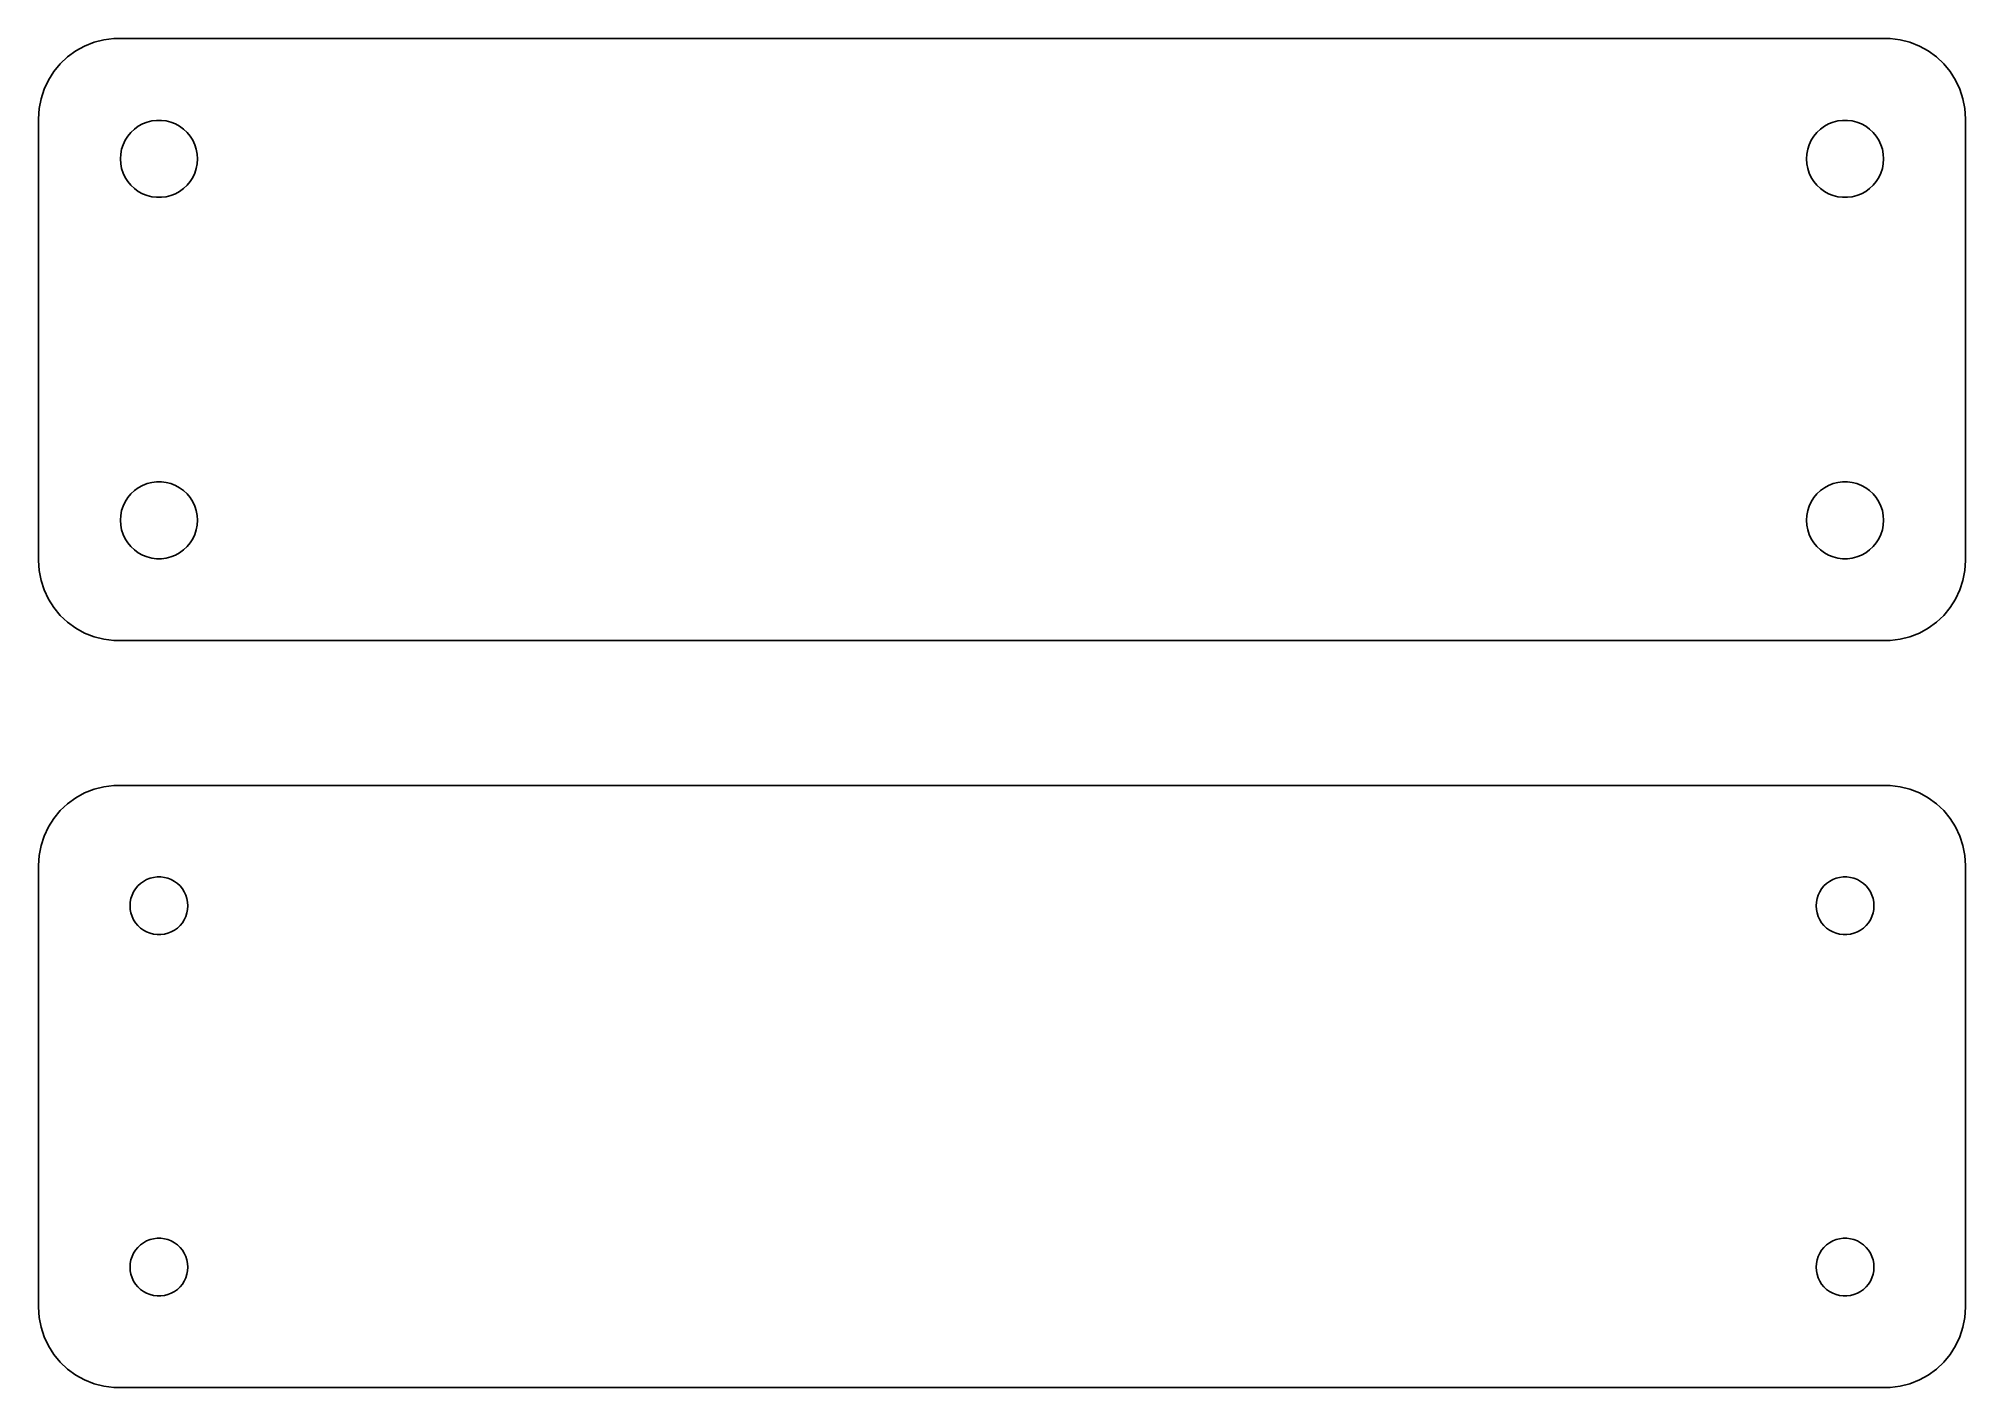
# Model space of a CAD drawing. Header units: metres. Extents: x -60 to 60, y 28 to 112.
import ezdxf

# ---------------------------------------------------------------- set-up
doc = ezdxf.new("R2010")
doc.units = ezdxf.units.M

msp = doc.modelspace()

# ---------------------------------------------------------------- linework, layer by layer
for p, q in [((-55.9369, 111.661), (-56.5451, 111.505)), ((-55.3139, 111.74), (-55.9369, 111.661)), ((55.3139, 111.74), (-55.3139, 111.74)), ((55.9369, 111.661), (55.3139, 111.74)), ((56.5451, 111.505), (55.9369, 111.661)), ((-58.1871, 110.603), (-58.6448, 110.173)), ((-57.6791, 110.972), (-58.1871, 110.603)), ((-57.1289, 111.274), (-57.6791, 110.972)), ((-56.5451, 111.505), (-57.1289, 111.274)), ((57.1289, 111.274), (56.5451, 111.505)), ((57.6791, 110.972), (57.1289, 111.274)), ((58.1871, 110.603), (57.6791, 110.972)), ((58.6448, 110.173), (58.1871, 110.603)), ((-59.0451, 109.689), (-59.3815, 109.159)), ((-58.6448, 110.173), (-59.0451, 109.689)), ((59.0451, 109.689), (58.6448, 110.173)), ((59.3815, 109.159), (59.0451, 109.689)), ((-59.6489, 108.591), (-59.8429, 107.993)), ((-59.3815, 109.159), (-59.6489, 108.591)), ((59.6489, 108.591), (59.3815, 109.159)), ((59.8429, 107.993), (59.6489, 108.591)), ((-59.9606, 107.377), (-60, 106.75)), ((-59.8429, 107.993), (-59.9606, 107.377)), ((59.9606, 107.377), (59.8429, 107.993)), ((60, 106.75), (59.9606, 107.377)), ((-60, 106.75), (-60, 79.25)), ((-54.6031, 105.406), (-54.4416, 105.661)), ((-54.4416, 105.661), (-54.2495, 105.893)), ((-54.2495, 105.893), (-54.0298, 106.099)), ((-54.0298, 106.099), (-53.786, 106.276)), ((-53.786, 106.276), (-53.5219, 106.422)), ((-53.5219, 106.422), (-53.2416, 106.533)), ((-53.2416, 106.533), (-52.9497, 106.607)), ((-52.9497, 106.607), (-52.6507, 106.645)), ((-52.6507, 106.645), (-52.3493, 106.645)), ((-52.3493, 106.645), (-52.0503, 106.607)), ((-52.0503, 106.607), (-51.7584, 106.533)), ((-51.7584, 106.533), (-51.4781, 106.422)), ((-51.4781, 106.422), (-51.214, 106.276)), ((-51.214, 106.276), (-50.9702, 106.099)), ((-50.9702, 106.099), (-50.7505, 105.893)), ((-50.7505, 105.893), (-50.5583, 105.661)), ((-50.5583, 105.661), (-50.3969, 105.406)), ((50.3969, 105.406), (50.5583, 105.661)), ((50.5583, 105.661), (50.7505, 105.893)), ((50.7505, 105.893), (50.9702, 106.099)), ((50.9702, 106.099), (51.214, 106.276)), ((51.214, 106.276), (51.4781, 106.422)), ((51.4781, 106.422), (51.7584, 106.533)), ((51.7584, 106.533), (52.0503, 106.607)), ((52.0503, 106.607), (52.3493, 106.645)), ((52.3493, 106.645), (52.6507, 106.645)), ((52.6507, 106.645), (52.9497, 106.607)), ((52.9497, 106.607), (53.2416, 106.533)), ((53.2416, 106.533), (53.5219, 106.422)), ((53.5219, 106.422), (53.786, 106.276)), ((53.786, 106.276), (54.0298, 106.099)), ((54.0298, 106.099), (54.2495, 105.893)), ((54.2495, 105.893), (54.4416, 105.661)), ((54.4416, 105.661), (54.6031, 105.406)), ((60, 79.25), (60, 106.75)), ((-54.9, 104.25), (-54.8811, 104.551)), ((-54.8811, 104.551), (-54.8246, 104.847)), ((-54.8246, 104.847), (-54.7315, 105.133)), ((-54.7315, 105.133), (-54.6031, 105.406)), ((-50.3969, 105.406), (-50.2685, 105.133)), ((-50.2685, 105.133), (-50.1754, 104.847)), ((-50.1754, 104.847), (-50.1189, 104.551)), ((-50.1189, 104.551), (-50.1, 104.25)), ((50.1, 104.25), (50.1189, 104.551)), ((50.1189, 104.551), (50.1754, 104.847)), ((50.1754, 104.847), (50.2685, 105.133)), ((50.2685, 105.133), (50.3969, 105.406)), ((54.6031, 105.406), (54.7315, 105.133)), ((54.7315, 105.133), (54.8246, 104.847)), ((54.8246, 104.847), (54.8811, 104.551)), ((54.8811, 104.551), (54.9, 104.25)), ((-54.8811, 103.949), (-54.9, 104.25)), ((-54.8246, 103.653), (-54.8811, 103.949)), ((-54.7315, 103.367), (-54.8246, 103.653)), ((-54.6031, 103.094), (-54.7315, 103.367)), ((-50.2685, 103.367), (-50.3969, 103.094)), ((-50.1754, 103.653), (-50.2685, 103.367)), ((-50.1189, 103.949), (-50.1754, 103.653)), ((-50.1, 104.25), (-50.1189, 103.949)), ((50.1189, 103.949), (50.1, 104.25)), ((50.1754, 103.653), (50.1189, 103.949)), ((50.2685, 103.367), (50.1754, 103.653)), ((50.3969, 103.094), (50.2685, 103.367)), ((54.7315, 103.367), (54.6031, 103.094)), ((54.8246, 103.653), (54.7315, 103.367)), ((54.8811, 103.949), (54.8246, 103.653)), ((54.9, 104.25), (54.8811, 103.949)), ((-54.4416, 102.839), (-54.6031, 103.094)), ((-54.2495, 102.607), (-54.4416, 102.839)), ((-54.0298, 102.401), (-54.2495, 102.607)), ((-53.786, 102.224), (-54.0298, 102.401)), ((-53.5219, 102.078), (-53.786, 102.224)), ((-53.2416, 101.967), (-53.5219, 102.078)), ((-51.4781, 102.078), (-51.7584, 101.967)), ((-51.214, 102.224), (-51.4781, 102.078)), ((-50.9702, 102.401), (-51.214, 102.224)), ((-50.7505, 102.607), (-50.9702, 102.401)), ((-50.5583, 102.839), (-50.7505, 102.607)), ((-50.3969, 103.094), (-50.5583, 102.839)), ((50.5583, 102.839), (50.3969, 103.094)), ((50.7505, 102.607), (50.5583, 102.839)), ((50.9702, 102.401), (50.7505, 102.607)), ((51.214, 102.224), (50.9702, 102.401)), ((51.4781, 102.078), (51.214, 102.224)), ((51.7584, 101.967), (51.4781, 102.078)), ((53.5219, 102.078), (53.2416, 101.967)), ((53.786, 102.224), (53.5219, 102.078)), ((54.0298, 102.401), (53.786, 102.224)), ((54.2495, 102.607), (54.0298, 102.401)), ((54.4416, 102.839), (54.2495, 102.607)), ((54.6031, 103.094), (54.4416, 102.839)), ((-52.9497, 101.893), (-53.2416, 101.967)), ((-52.6507, 101.855), (-52.9497, 101.893)), ((-52.3493, 101.855), (-52.6507, 101.855)), ((-52.0503, 101.893), (-52.3493, 101.855)), ((-51.7584, 101.967), (-52.0503, 101.893)), ((52.0503, 101.893), (51.7584, 101.967)), ((52.3493, 101.855), (52.0503, 101.893)), ((52.6507, 101.855), (52.3493, 101.855)), ((52.9497, 101.893), (52.6507, 101.855)), ((53.2416, 101.967), (52.9497, 101.893)), ((-53.5219, 83.9216), (-53.2416, 84.0325)), ((-53.2416, 84.0325), (-52.9497, 84.1075)), ((-52.9497, 84.1075), (-52.6507, 84.1453)), ((-52.6507, 84.1453), (-52.3493, 84.1453)), ((-52.3493, 84.1453), (-52.0503, 84.1075)), ((-52.0503, 84.1075), (-51.7584, 84.0325)), ((-51.7584, 84.0325), (-51.4781, 83.9216)), ((51.4781, 83.9216), (51.7584, 84.0325)), ((51.7584, 84.0325), (52.0503, 84.1075)), ((52.0503, 84.1075), (52.3493, 84.1453)), ((52.3493, 84.1453), (52.6507, 84.1453)), ((52.6507, 84.1453), (52.9497, 84.1075)), ((52.9497, 84.1075), (53.2416, 84.0325)), ((53.2416, 84.0325), (53.5219, 83.9216)), ((-54.7315, 82.6335), (-54.6031, 82.9062)), ((-54.6031, 82.9062), (-54.4416, 83.1607)), ((-54.4416, 83.1607), (-54.2495, 83.3929)), ((-54.2495, 83.3929), (-54.0298, 83.5992)), ((-54.0298, 83.5992), (-53.786, 83.7764)), ((-53.786, 83.7764), (-53.5219, 83.9216)), ((-51.4781, 83.9216), (-51.214, 83.7764)), ((-51.214, 83.7764), (-50.9702, 83.5992)), ((-50.9702, 83.5992), (-50.7505, 83.3929)), ((-50.7505, 83.3929), (-50.5583, 83.1607)), ((-50.5583, 83.1607), (-50.3969, 82.9062)), ((-50.3969, 82.9062), (-50.2685, 82.6335)), ((50.2685, 82.6335), (50.3969, 82.9062)), ((50.3969, 82.9062), (50.5583, 83.1607)), ((50.5583, 83.1607), (50.7505, 83.3929)), ((50.7505, 83.3929), (50.9702, 83.5992)), ((50.9702, 83.5992), (51.214, 83.7764)), ((51.214, 83.7764), (51.4781, 83.9216)), ((53.5219, 83.9216), (53.786, 83.7764)), ((53.786, 83.7764), (54.0298, 83.5992)), ((54.0298, 83.5992), (54.2495, 83.3929)), ((54.2495, 83.3929), (54.4416, 83.1607)), ((54.4416, 83.1607), (54.6031, 82.9062)), ((54.6031, 82.9062), (54.7315, 82.6335)), ((-54.9, 81.75), (-54.8811, 82.0508)), ((-54.8811, 81.4492), (-54.9, 81.75)), ((-54.8811, 82.0508), (-54.8246, 82.3469)), ((-54.8246, 82.3469), (-54.7315, 82.6335)), ((-50.2685, 82.6335), (-50.1754, 82.3469)), ((-50.1754, 82.3469), (-50.1189, 82.0508)), ((-50.1189, 82.0508), (-50.1, 81.75)), ((-50.1, 81.75), (-50.1189, 81.4492)), ((50.1, 81.75), (50.1189, 82.0508)), ((50.1189, 81.4492), (50.1, 81.75)), ((50.1189, 82.0508), (50.1754, 82.3469)), ((50.1754, 82.3469), (50.2685, 82.6335)), ((54.7315, 82.6335), (54.8246, 82.3469)), ((54.8246, 82.3469), (54.8811, 82.0508)), ((54.8811, 82.0508), (54.9, 81.75)), ((54.9, 81.75), (54.8811, 81.4492)), ((-54.8246, 81.1532), (-54.8811, 81.4492)), ((-54.7315, 80.8665), (-54.8246, 81.1532)), ((-54.6031, 80.5938), (-54.7315, 80.8665)), ((-54.4416, 80.3393), (-54.6031, 80.5938)), ((-50.3969, 80.5938), (-50.5583, 80.3393)), ((-50.2685, 80.8665), (-50.3969, 80.5938)), ((-50.1754, 81.1532), (-50.2685, 80.8665)), ((-50.1189, 81.4492), (-50.1754, 81.1532)), ((50.1754, 81.1532), (50.1189, 81.4492)), ((50.2685, 80.8665), (50.1754, 81.1532)), ((50.3969, 80.5938), (50.2685, 80.8665)), ((50.5583, 80.3393), (50.3969, 80.5938)), ((54.6031, 80.5938), (54.4416, 80.3393)), ((54.7315, 80.8665), (54.6031, 80.5938)), ((54.8246, 81.1532), (54.7315, 80.8665)), ((54.8811, 81.4492), (54.8246, 81.1532)), ((-60, 79.25), (-59.9606, 78.6233)), ((-54.2495, 80.1071), (-54.4416, 80.3393)), ((-54.0298, 79.9008), (-54.2495, 80.1071)), ((-53.786, 79.7236), (-54.0298, 79.9008)), ((-53.5219, 79.5784), (-53.786, 79.7236)), ((-53.2416, 79.4675), (-53.5219, 79.5784)), ((-52.9497, 79.3925), (-53.2416, 79.4675)), ((-52.6507, 79.3547), (-52.9497, 79.3925)), ((-52.3493, 79.3547), (-52.6507, 79.3547)), ((-52.0503, 79.3925), (-52.3493, 79.3547)), ((-51.7584, 79.4675), (-52.0503, 79.3925)), ((-51.4781, 79.5784), (-51.7584, 79.4675)), ((-51.214, 79.7236), (-51.4781, 79.5784)), ((-50.9702, 79.9008), (-51.214, 79.7236)), ((-50.7505, 80.1071), (-50.9702, 79.9008)), ((-50.5583, 80.3393), (-50.7505, 80.1071)), ((50.7505, 80.1071), (50.5583, 80.3393)), ((50.9702, 79.9008), (50.7505, 80.1071)), ((51.214, 79.7236), (50.9702, 79.9008)), ((51.4781, 79.5784), (51.214, 79.7236)), ((51.7584, 79.4675), (51.4781, 79.5784)), ((52.0503, 79.3925), (51.7584, 79.4675)), ((52.3493, 79.3547), (52.0503, 79.3925)), ((52.6507, 79.3547), (52.3493, 79.3547)), ((52.9497, 79.3925), (52.6507, 79.3547)), ((53.2416, 79.4675), (52.9497, 79.3925)), ((53.5219, 79.5784), (53.2416, 79.4675)), ((53.786, 79.7236), (53.5219, 79.5784)), ((54.0298, 79.9008), (53.786, 79.7236)), ((54.2495, 80.1071), (54.0298, 79.9008)), ((54.4416, 80.3393), (54.2495, 80.1071)), ((59.9606, 78.6233), (60, 79.25)), ((-59.9606, 78.6233), (-59.8429, 78.0066)), ((-59.8429, 78.0066), (-59.6489, 77.4094)), ((59.6489, 77.4094), (59.8429, 78.0066)), ((59.8429, 78.0066), (59.9606, 78.6233)), ((-59.6489, 77.4094), (-59.3815, 76.8412)), ((-59.3815, 76.8412), (-59.0451, 76.3111)), ((59.0451, 76.3111), (59.3815, 76.8412)), ((59.3815, 76.8412), (59.6489, 77.4094)), ((-59.0451, 76.3111), (-58.6448, 75.8273)), ((-58.6448, 75.8273), (-58.1871, 75.3974)), ((58.1871, 75.3974), (58.6448, 75.8273)), ((58.6448, 75.8273), (59.0451, 76.3111)), ((-58.1871, 75.3974), (-57.6791, 75.0284)), ((-57.6791, 75.0284), (-57.1289, 74.7259)), ((-57.1289, 74.7259), (-56.5451, 74.4947)), ((-56.5451, 74.4947), (-55.9369, 74.3386)), ((55.9369, 74.3386), (56.5451, 74.4947)), ((56.5451, 74.4947), (57.1289, 74.7259)), ((57.1289, 74.7259), (57.6791, 75.0284)), ((57.6791, 75.0284), (58.1871, 75.3974)), ((-55.9369, 74.3386), (-55.3139, 74.2599)), ((-55.3139, 74.2599), (55.3139, 74.2599)), ((55.3139, 74.2599), (55.9369, 74.3386)), ((-56.5451, 65.0053), (-57.1289, 64.7741)), ((-55.9369, 65.1614), (-56.5451, 65.0053)), ((-55.3139, 65.2401), (-55.9369, 65.1614)), ((55.3139, 65.2401), (-55.3139, 65.2401)), ((55.9369, 65.1614), (55.3139, 65.2401)), ((56.5451, 65.0053), (55.9369, 65.1614)), ((57.1289, 64.7741), (56.5451, 65.0053)), ((-58.6448, 63.6727), (-59.0451, 63.1889)), ((-58.1871, 64.1026), (-58.6448, 63.6727)), ((-57.6791, 64.4716), (-58.1871, 64.1026)), ((-57.1289, 64.7741), (-57.6791, 64.4716)), ((57.6791, 64.4716), (57.1289, 64.7741)), ((58.1871, 64.1026), (57.6791, 64.4716)), ((58.6448, 63.6727), (58.1871, 64.1026)), ((59.0451, 63.1889), (58.6448, 63.6727)), ((-59.3815, 62.6588), (-59.6489, 62.0906)), ((-59.0451, 63.1889), (-59.3815, 62.6588)), ((59.3815, 62.6588), (59.0451, 63.1889)), ((59.6489, 62.0906), (59.3815, 62.6588)), ((-59.8429, 61.4934), (-59.9606, 60.8767)), ((-59.6489, 62.0906), (-59.8429, 61.4934)), ((59.8429, 61.4934), (59.6489, 62.0906)), ((59.9606, 60.8767), (59.8429, 61.4934)), ((-59.9606, 60.8767), (-60, 60.25)), ((-60, 60.25), (-60, 32.75)), ((60, 60.25), (59.9606, 60.8767)), ((60, 32.75), (60, 60.25)), ((-54.0773, 58.6171), (-53.9562, 58.808)), ((-53.9562, 58.808), (-53.8121, 58.9822)), ((-53.8121, 58.9822), (-53.6474, 59.1369)), ((-53.6474, 59.1369), (-53.4645, 59.2698)), ((-53.4645, 59.2698), (-53.2664, 59.3787)), ((-53.2664, 59.3787), (-53.0562, 59.4619)), ((-53.0562, 59.4619), (-52.8373, 59.5181)), ((-52.8373, 59.5181), (-52.613, 59.5464)), ((-52.613, 59.5464), (-52.387, 59.5464)), ((-52.387, 59.5464), (-52.1627, 59.5181)), ((-52.1627, 59.5181), (-51.9438, 59.4619)), ((-51.9438, 59.4619), (-51.7336, 59.3787)), ((-51.7336, 59.3787), (-51.5355, 59.2698)), ((-51.5355, 59.2698), (-51.3526, 59.1369)), ((-51.3526, 59.1369), (-51.1879, 58.9822)), ((-51.1879, 58.9822), (-51.0438, 58.808)), ((-51.0438, 58.808), (-50.9226, 58.6171)), ((50.9226, 58.6171), (51.0438, 58.808)), ((51.0438, 58.808), (51.1879, 58.9822)), ((51.1879, 58.9822), (51.3526, 59.1369)), ((51.3526, 59.1369), (51.5355, 59.2698)), ((51.5355, 59.2698), (51.7336, 59.3787)), ((51.7336, 59.3787), (51.9438, 59.4619)), ((51.9438, 59.4619), (52.1627, 59.5181)), ((52.1627, 59.5181), (52.387, 59.5464)), ((52.387, 59.5464), (52.613, 59.5464)), ((52.613, 59.5464), (52.8373, 59.5181)), ((52.8373, 59.5181), (53.0562, 59.4619)), ((53.0562, 59.4619), (53.2664, 59.3787)), ((53.2664, 59.3787), (53.4645, 59.2698)), ((53.4645, 59.2698), (53.6474, 59.1369)), ((53.6474, 59.1369), (53.8121, 58.9822)), ((53.8121, 58.9822), (53.9562, 58.808)), ((53.9562, 58.808), (54.0773, 58.6171)), ((-54.3, 57.75), (-54.2858, 57.9756)), ((-54.2858, 57.5244), (-54.3, 57.75)), ((-54.2858, 57.9756), (-54.2434, 58.1976)), ((-54.2434, 58.1976), (-54.1736, 58.4126)), ((-54.1736, 58.4126), (-54.0773, 58.6171)), ((-50.9226, 58.6171), (-50.8264, 58.4126)), ((-50.8264, 58.4126), (-50.7565, 58.1976)), ((-50.7565, 58.1976), (-50.7142, 57.9756)), ((-50.7142, 57.9756), (-50.7, 57.75)), ((-50.7, 57.75), (-50.7142, 57.5244)), ((50.7, 57.75), (50.7142, 57.9756)), ((50.7142, 57.5244), (50.7, 57.75)), ((50.7142, 57.9756), (50.7565, 58.1976)), ((50.7565, 58.1976), (50.8264, 58.4126)), ((50.8264, 58.4126), (50.9226, 58.6171)), ((54.0773, 58.6171), (54.1736, 58.4126)), ((54.1736, 58.4126), (54.2434, 58.1976)), ((54.2434, 58.1976), (54.2858, 57.9756)), ((54.2858, 57.9756), (54.3, 57.75)), ((54.3, 57.75), (54.2858, 57.5244)), ((-54.2434, 57.3024), (-54.2858, 57.5244)), ((-54.1736, 57.0874), (-54.2434, 57.3024)), ((-54.0773, 56.8828), (-54.1736, 57.0874)), ((-53.9562, 56.692), (-54.0773, 56.8828)), ((-53.8121, 56.5178), (-53.9562, 56.692)), ((-53.6474, 56.3631), (-53.8121, 56.5178)), ((-51.1879, 56.5178), (-51.3526, 56.3631)), ((-51.0438, 56.692), (-51.1879, 56.5178)), ((-50.9226, 56.8828), (-51.0438, 56.692)), ((-50.8264, 57.0874), (-50.9226, 56.8828)), ((-50.7565, 57.3024), (-50.8264, 57.0874)), ((-50.7142, 57.5244), (-50.7565, 57.3024)), ((50.7565, 57.3024), (50.7142, 57.5244)), ((50.8264, 57.0874), (50.7565, 57.3024)), ((50.9226, 56.8828), (50.8264, 57.0874)), ((51.0438, 56.692), (50.9226, 56.8828)), ((51.1879, 56.5178), (51.0438, 56.692)), ((51.3526, 56.3631), (51.1879, 56.5178)), ((53.8121, 56.5178), (53.6474, 56.3631)), ((53.9562, 56.692), (53.8121, 56.5178)), ((54.0773, 56.8828), (53.9562, 56.692)), ((54.1736, 57.0874), (54.0773, 56.8828)), ((54.2434, 57.3024), (54.1736, 57.0874)), ((54.2858, 57.5244), (54.2434, 57.3024)), ((-53.4645, 56.2302), (-53.6474, 56.3631)), ((-53.2664, 56.1213), (-53.4645, 56.2302)), ((-53.0562, 56.0381), (-53.2664, 56.1213)), ((-52.8373, 55.9819), (-53.0562, 56.0381)), ((-52.613, 55.9536), (-52.8373, 55.9819)), ((-52.387, 55.9536), (-52.613, 55.9536)), ((-52.1627, 55.9819), (-52.387, 55.9536)), ((-51.9438, 56.0381), (-52.1627, 55.9819)), ((-51.7336, 56.1213), (-51.9438, 56.0381)), ((-51.5355, 56.2302), (-51.7336, 56.1213)), ((-51.3526, 56.3631), (-51.5355, 56.2302)), ((51.5355, 56.2302), (51.3526, 56.3631)), ((51.7336, 56.1213), (51.5355, 56.2302)), ((51.9438, 56.0381), (51.7336, 56.1213)), ((52.1627, 55.9819), (51.9438, 56.0381)), ((52.387, 55.9536), (52.1627, 55.9819)), ((52.613, 55.9536), (52.387, 55.9536)), ((52.8373, 55.9819), (52.613, 55.9536)), ((53.0562, 56.0381), (52.8373, 55.9819)), ((53.2664, 56.1213), (53.0562, 56.0381)), ((53.4645, 56.2302), (53.2664, 56.1213)), ((53.6474, 56.3631), (53.4645, 56.2302)), ((-54.1736, 35.9126), (-54.0773, 36.1172)), ((-54.0773, 36.1172), (-53.9562, 36.308)), ((-53.9562, 36.308), (-53.8121, 36.4822)), ((-53.8121, 36.4822), (-53.6474, 36.6369)), ((-53.6474, 36.6369), (-53.4645, 36.7698)), ((-53.4645, 36.7698), (-53.2664, 36.8787)), ((-53.2664, 36.8787), (-53.0562, 36.9619)), ((-53.0562, 36.9619), (-52.8373, 37.0181)), ((-52.8373, 37.0181), (-52.613, 37.0464)), ((-52.613, 37.0464), (-52.387, 37.0464)), ((-52.387, 37.0464), (-52.1627, 37.0181)), ((-52.1627, 37.0181), (-51.9438, 36.9619)), ((-51.9438, 36.9619), (-51.7336, 36.8787)), ((-51.7336, 36.8787), (-51.5355, 36.7698)), ((-51.5355, 36.7698), (-51.3526, 36.6369)), ((-51.3526, 36.6369), (-51.1879, 36.4822)), ((-51.1879, 36.4822), (-51.0438, 36.308)), ((-51.0438, 36.308), (-50.9226, 36.1172)), ((-50.9226, 36.1172), (-50.8264, 35.9126)), ((50.8264, 35.9126), (50.9226, 36.1172)), ((50.9226, 36.1172), (51.0438, 36.308)), ((51.0438, 36.308), (51.1879, 36.4822)), ((51.1879, 36.4822), (51.3526, 36.6369)), ((51.3526, 36.6369), (51.5355, 36.7698)), ((51.5355, 36.7698), (51.7336, 36.8787)), ((51.7336, 36.8787), (51.9438, 36.9619)), ((51.9438, 36.9619), (52.1627, 37.0181)), ((52.1627, 37.0181), (52.387, 37.0464)), ((52.387, 37.0464), (52.613, 37.0464)), ((52.613, 37.0464), (52.8373, 37.0181)), ((52.8373, 37.0181), (53.0562, 36.9619)), ((53.0562, 36.9619), (53.2664, 36.8787)), ((53.2664, 36.8787), (53.4645, 36.7698)), ((53.4645, 36.7698), (53.6474, 36.6369)), ((53.6474, 36.6369), (53.8121, 36.4822)), ((53.8121, 36.4822), (53.9562, 36.308)), ((53.9562, 36.308), (54.0773, 36.1172)), ((54.0773, 36.1172), (54.1736, 35.9126)), ((-54.3, 35.25), (-54.2858, 35.4756)), ((-54.2858, 35.0244), (-54.3, 35.25)), ((-54.2858, 35.4756), (-54.2434, 35.6976)), ((-54.2434, 34.8024), (-54.2858, 35.0244)), ((-54.2434, 35.6976), (-54.1736, 35.9126)), ((-54.1736, 34.5874), (-54.2434, 34.8024)), ((-50.8264, 35.9126), (-50.7565, 35.6976)), ((-50.7565, 34.8024), (-50.8264, 34.5874)), ((-50.7565, 35.6976), (-50.7142, 35.4756)), ((-50.7142, 35.0244), (-50.7565, 34.8024)), ((-50.7142, 35.4756), (-50.7, 35.25)), ((-50.7, 35.25), (-50.7142, 35.0244)), ((50.7, 35.25), (50.7142, 35.4756)), ((50.7142, 35.0244), (50.7, 35.25)), ((50.7142, 35.4756), (50.7565, 35.6976)), ((50.7565, 34.8024), (50.7142, 35.0244)), ((50.7565, 35.6976), (50.8264, 35.9126)), ((50.8264, 34.5874), (50.7565, 34.8024)), ((54.1736, 35.9126), (54.2434, 35.6976)), ((54.2434, 34.8024), (54.1736, 34.5874)), ((54.2434, 35.6976), (54.2858, 35.4756)), ((54.2858, 35.0244), (54.2434, 34.8024)), ((54.2858, 35.4756), (54.3, 35.25)), ((54.3, 35.25), (54.2858, 35.0244)), ((-54.0773, 34.3829), (-54.1736, 34.5874)), ((-53.9562, 34.192), (-54.0773, 34.3829)), ((-53.8121, 34.0178), (-53.9562, 34.192)), ((-53.6474, 33.8631), (-53.8121, 34.0178)), ((-53.4645, 33.7302), (-53.6474, 33.8631)), ((-53.2664, 33.6213), (-53.4645, 33.7302)), ((-53.0562, 33.5381), (-53.2664, 33.6213)), ((-51.7336, 33.6213), (-51.9438, 33.5381)), ((-51.5355, 33.7302), (-51.7336, 33.6213)), ((-51.3526, 33.8631), (-51.5355, 33.7302)), ((-51.1879, 34.0178), (-51.3526, 33.8631)), ((-51.0438, 34.192), (-51.1879, 34.0178)), ((-50.9226, 34.3829), (-51.0438, 34.192)), ((-50.8264, 34.5874), (-50.9226, 34.3829)), ((50.9226, 34.3829), (50.8264, 34.5874)), ((51.0438, 34.192), (50.9226, 34.3829)), ((51.1879, 34.0178), (51.0438, 34.192)), ((51.3526, 33.8631), (51.1879, 34.0178)), ((51.5355, 33.7302), (51.3526, 33.8631)), ((51.7336, 33.6213), (51.5355, 33.7302)), ((51.9438, 33.5381), (51.7336, 33.6213)), ((53.2664, 33.6213), (53.0562, 33.5381)), ((53.4645, 33.7302), (53.2664, 33.6213)), ((53.6474, 33.8631), (53.4645, 33.7302)), ((53.8121, 34.0178), (53.6474, 33.8631)), ((53.9562, 34.192), (53.8121, 34.0178)), ((54.0773, 34.3829), (53.9562, 34.192)), ((54.1736, 34.5874), (54.0773, 34.3829)), ((-60, 32.75), (-59.9606, 32.1233)), ((-52.8373, 33.4819), (-53.0562, 33.5381)), ((-52.613, 33.4536), (-52.8373, 33.4819)), ((-52.387, 33.4536), (-52.613, 33.4536)), ((-52.1627, 33.4819), (-52.387, 33.4536)), ((-51.9438, 33.5381), (-52.1627, 33.4819)), ((52.1627, 33.4819), (51.9438, 33.5381)), ((52.387, 33.4536), (52.1627, 33.4819)), ((52.613, 33.4536), (52.387, 33.4536)), ((52.8373, 33.4819), (52.613, 33.4536)), ((53.0562, 33.5381), (52.8373, 33.4819)), ((59.9606, 32.1233), (60, 32.75)), ((-59.9606, 32.1233), (-59.8429, 31.5066)), ((-59.8429, 31.5066), (-59.6489, 30.9094)), ((59.6489, 30.9094), (59.8429, 31.5066)), ((59.8429, 31.5066), (59.9606, 32.1233)), ((-59.6489, 30.9094), (-59.3815, 30.3412)), ((-59.3815, 30.3412), (-59.0451, 29.8111)), ((59.0451, 29.8111), (59.3815, 30.3412)), ((59.3815, 30.3412), (59.6489, 30.9094)), ((-59.0451, 29.8111), (-58.6448, 29.3273)), ((-58.6448, 29.3273), (-58.1871, 28.8974)), ((-58.1871, 28.8974), (-57.6791, 28.5284)), ((57.6791, 28.5284), (58.1871, 28.8974)), ((58.1871, 28.8974), (58.6448, 29.3273)), ((58.6448, 29.3273), (59.0451, 29.8111)), ((-57.6791, 28.5284), (-57.1289, 28.2259)), ((-57.1289, 28.2259), (-56.5451, 27.9947)), ((-56.5451, 27.9947), (-55.9369, 27.8386)), ((-55.9369, 27.8386), (-55.3139, 27.7599)), ((-55.3139, 27.7599), (55.3139, 27.7599)), ((55.3139, 27.7599), (55.9369, 27.8386)), ((55.9369, 27.8386), (56.5451, 27.9947)), ((56.5451, 27.9947), (57.1289, 28.2259)), ((57.1289, 28.2259), (57.6791, 28.5284))]:
    msp.add_line(p, q)

doc.saveas('drawing.dxf')
